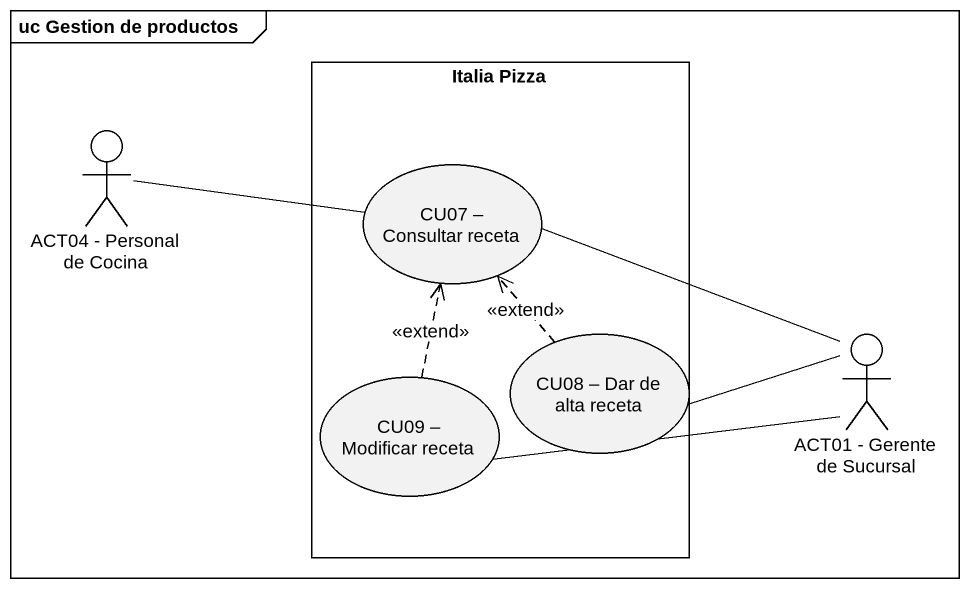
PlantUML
@startuml
mainframe uc Gestion de productos
rectangle "Italia Pizza" as Italia_Pizza {
  usecase "CU07 – Consultar receta" as CU07_Consultar_receta
  usecase "CU09 – Modificar receta" as CU09_Modificar_receta
  usecase "CU08 – Dar de alta receta" as CU08_Dar_de_alta_receta
}
actor "ACT04 - Personal de Cocina" as ACT04_Personal_de_Cocina
actor "ACT01 - Gerente de Sucursal" as ACT01_Gerente_de_Sucursal
ACT04_Personal_de_Cocina -right- CU07_Consultar_receta
CU07_Consultar_receta -right- ACT01_Gerente_de_Sucursal
CU09_Modificar_receta .up.> CU07_Consultar_receta : <<extend>>
CU09_Modificar_receta -right- ACT01_Gerente_de_Sucursal
CU08_Dar_de_alta_receta .up.> CU07_Consultar_receta : <<extend>>
CU08_Dar_de_alta_receta -right- ACT01_Gerente_de_Sucursal
@enduml
